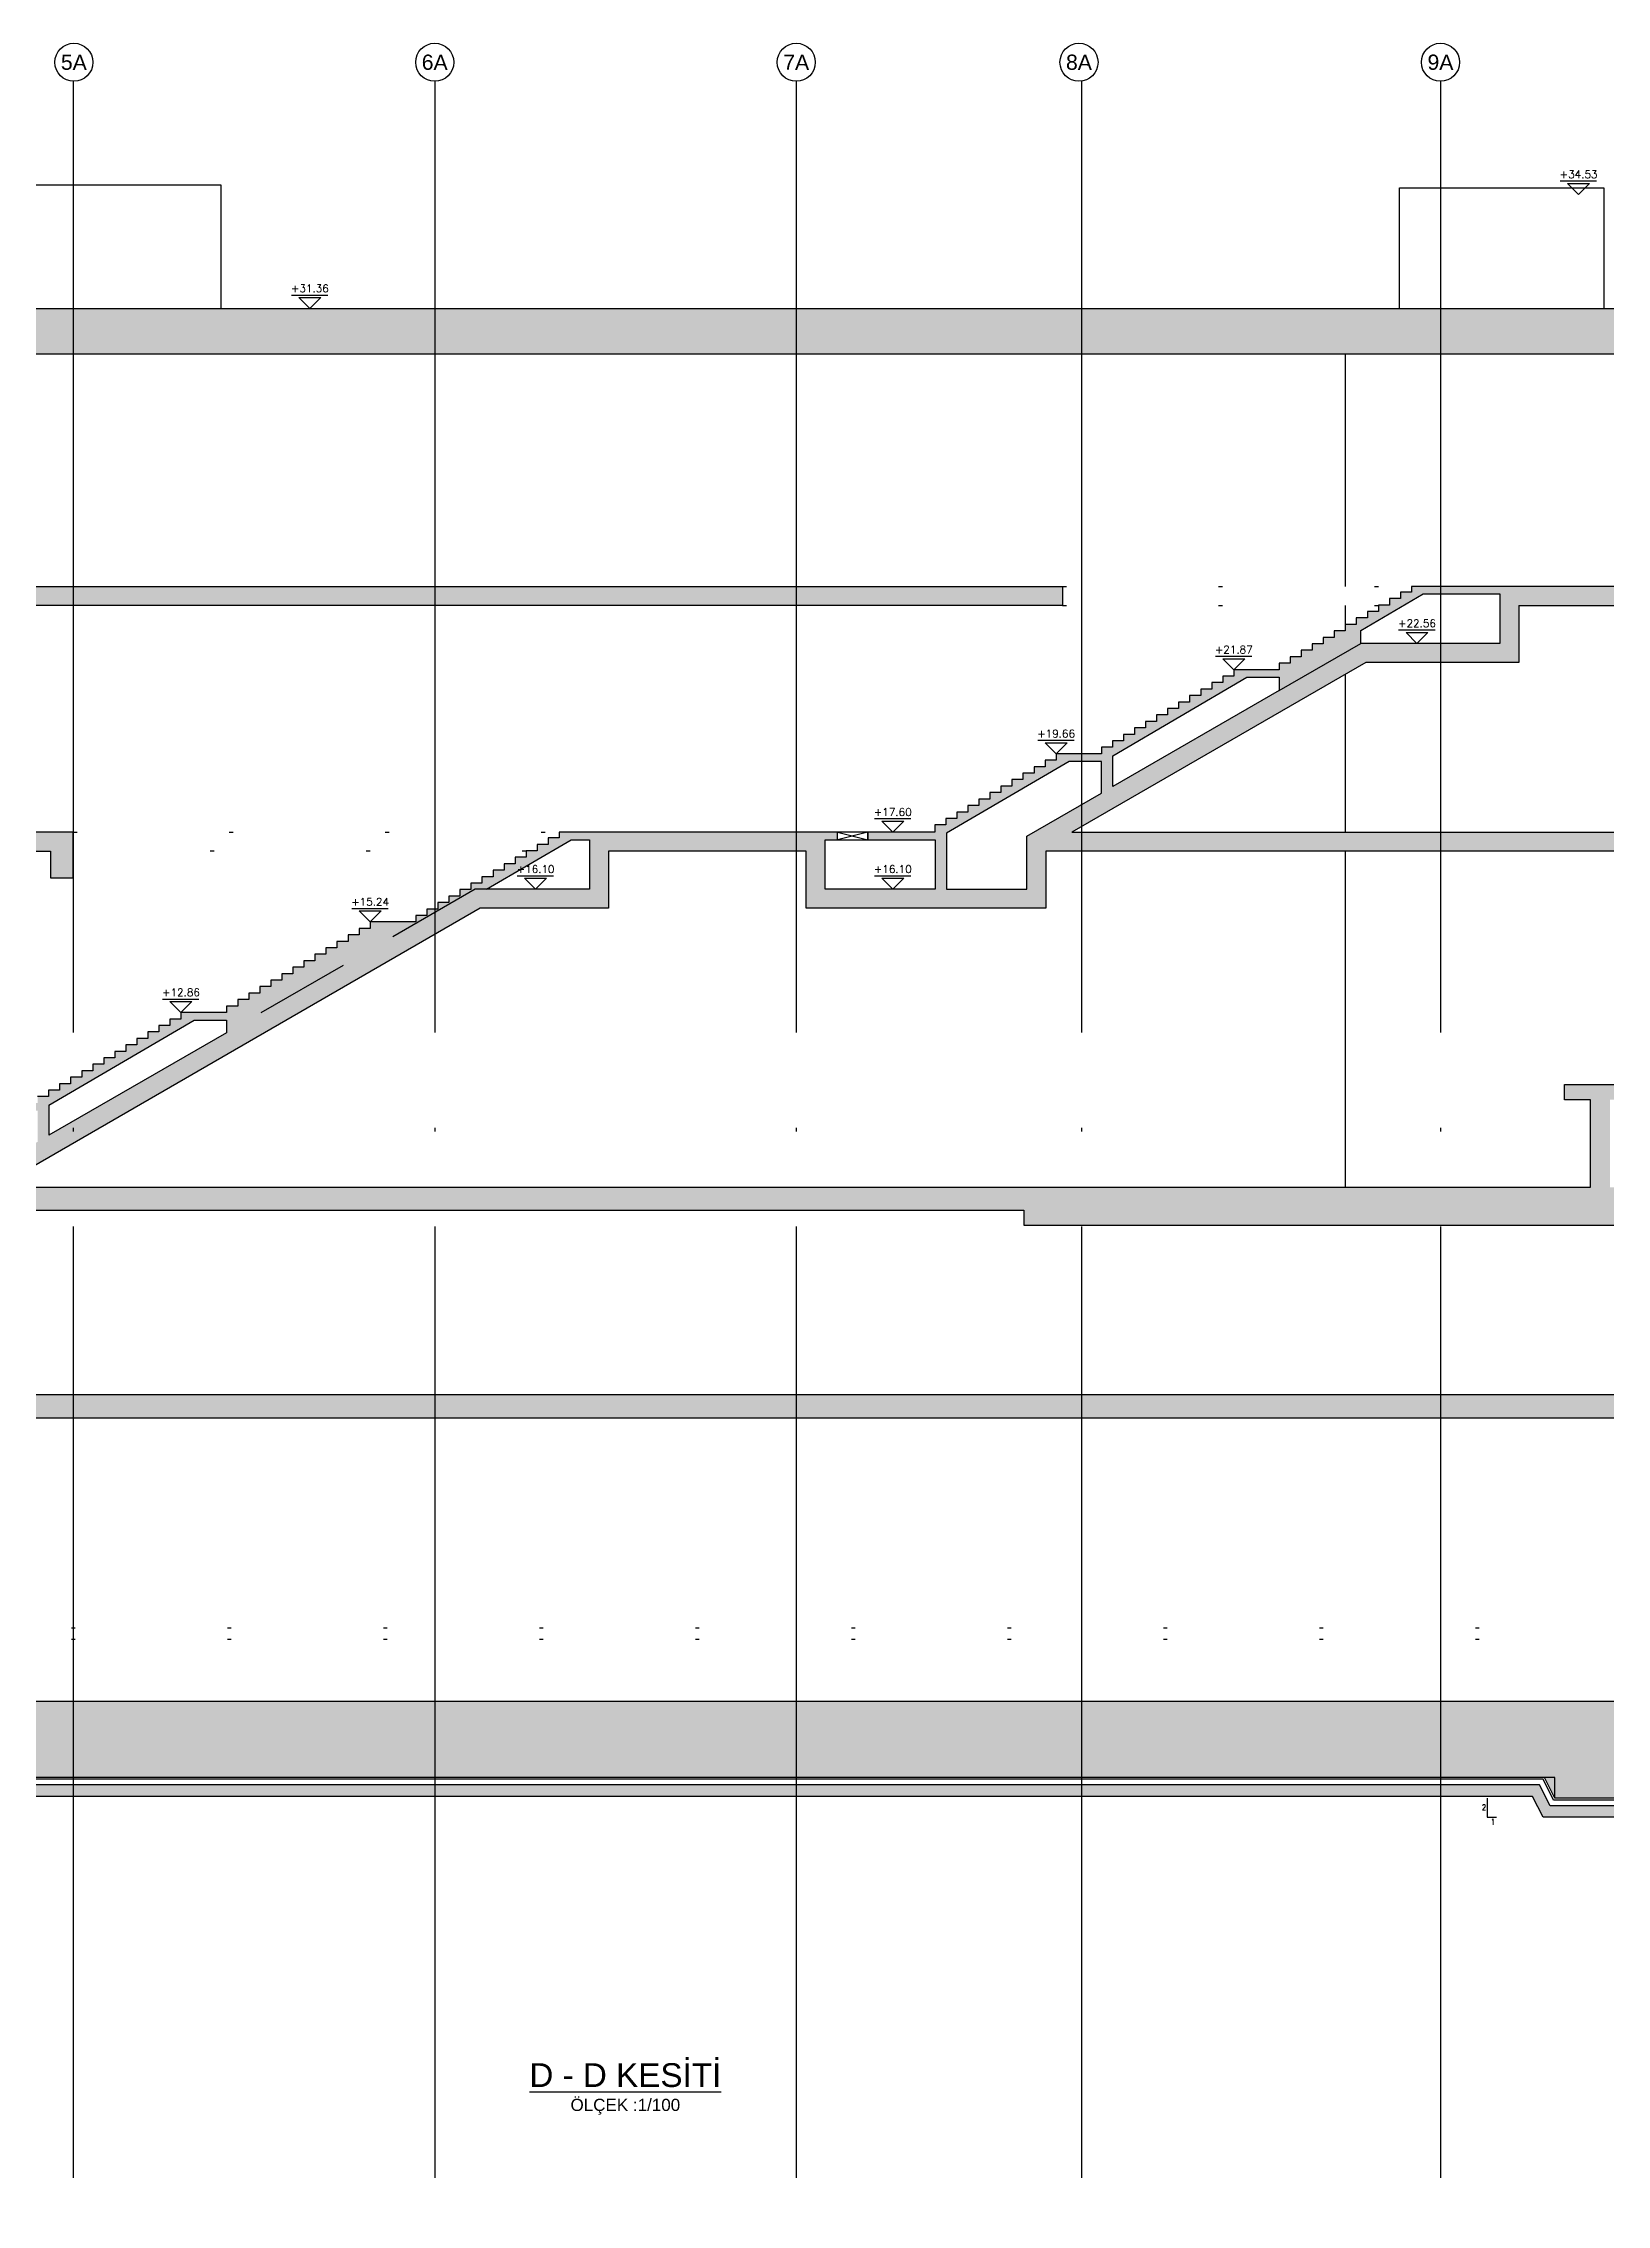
# Model space of a CAD drawing. Header units: millimetres. Extents: x 400382 to 401422, y 4543975 to 4544126.
# Drawn here: x 400918.9 to 400960, y 4543997.9 to 4544054.7 of the extents above; entities that cross this region are included whole.
import ezdxf
from ezdxf.enums import TextEntityAlignment as Align

# ---------------------------------------------------------------- set-up
doc = ezdxf.new("R2010")
doc.units = ezdxf.units.MM
for name, pattern in [('AKS', [3, 2.5, -0.25, 0, -0.25]), ('CIZGI', [0.4, 0.25, -0.15]), ('CONTINU', [0]), ('Dot', [4, 0, -4])]:
    doc.linetypes.add(name, pattern=pattern)
for name, color, linetype in [('aks prota', 2, 'AKS'), ('caks prota', 4, 'Continuous'), ('görünüş prota', 4, 'Continuous'), ('kesik prota', 2, 'CIZGI'), ('kesit prota', 1, 'Continuous'), ('kesit tarama prota', 252, 'Continuous'), ('kot prota', 4, 'Continuous'), ('PRT-CST-rc_level', 6, 'Continuous'), ('PRT-CST-rc_levermark', 4, 'Continuous'), ('st_s_not yazısı', 6, 'Continuous'), ('st_s_ölçü', 4, 'Continuous'), ('t35 prota', 3, 'Continuous'), ('taks prota', 7, 'Continuous'), ('tplan prota', 7, 'Continuous')]:
    doc.layers.add(name, color=color, linetype=linetype)
doc.styles.add('Arial', font='Arial.ttf')
doc.styles.add('NOT', font='romanstw.shx')
doc.styles.add('OLCU', font='romanstw.shx')
doc.styles.add('TAKS', font='Arial Unicode.ttf')

# ---------------------------------------------------------------- blocks, each defined once
blk = doc.blocks.new('KOTK5')
at = {"layer": 'PRT-CST-rc_levermark'}
blk.add_line((217, 160), (-213, 160), dxfattribs=at)
blk.add_lwpolyline([(130, 130), (-130, 130), (0, 0)], close=True, dxfattribs=at)
at = {"layer": 'PRT-CST-rc_level', "style": 'OLCU'}
blk.add_attdef('000.00', text='', height=90, dxfattribs=at).set_placement((0, 193), align=Align.CENTER)

msp = doc.modelspace()

# ---------------------------------------------------------------- hatches: boundary and pattern name
at = {"layer": 'kesit tarama prota'}
h = msp.add_hatch(color=256, dxfattribs=at)
h.dxf.hatch_style = 1
h.paths.add_polyline_path([(400994.129, 4544047.693), (400914.352, 4544047.693), (400914.352, 4544049.633), (400909.749, 4544049.633), (400909.749, 4544047.693), (400888.926, 4544047.693), (400888.926, 4544016.943), (400888.526, 4544016.943), (400888.526, 4544016.543), (400890.926, 4544016.543), (400890.926, 4544018.543), (400899.026, 4544018.543), (400899.026, 4544017.243), (400906.562, 4544017.243), (400906.562, 4544018.543), (400990.426, 4544018.543), (400990.426, 4544017.873), (400994.509, 4544017.873), (400994.509, 4544018.273), (400993.829, 4544018.273), (400993.829, 4544033.433), (400994.129, 4544033.433), (400994.129, 4544033.933), (400974.689, 4544033.933), (400974.689, 4544032.633), (400976.731, 4544032.633), (400976.731, 4544033.433), (400990.426, 4544033.433), (400990.426, 4544024.603), (400980.644, 4544024.603), (400980.644, 4544026.903), (400981.334, 4544026.903), (400981.334, 4544027.303), (400958.867, 4544027.303), (400958.867, 4544026.903), (400959.548, 4544026.903), (400959.548, 4544024.603), (400917.674, 4544024.603), (400930.37, 4544031.933), (400933.739, 4544031.933), (400933.739, 4544033.433), (400938.934, 4544033.433), (400938.934, 4544031.933), (400945.234, 4544031.933), (400945.234, 4544033.433), (400963.459, 4544033.433), (400963.459, 4544032.633), (400964.651, 4544032.633), (400964.651, 4544031.933), (400966.959, 4544031.933), (400974.602, 4544028.363), (400974.602, 4544028.94), (400969.8, 4544031.183), (400970.671, 4544031.183), (400971.51, 4544030.798), (400971.51, 4544031.143), (400971.51, 4544031.313), (400971.139, 4544031.313), (400971.139, 4544031.483), (400969.367, 4544031.483), (400969.367, 4544031.653), (400968.996, 4544031.653), (400968.996, 4544031.823), (400968.586, 4544031.823), (400968.586, 4544031.75), (400967.124, 4544032.433), (400965.502, 4544032.433), (400965.502, 4544033.933), (400945.922, 4544033.933), (400953.646, 4544038.393), (400957.669, 4544038.393), (400957.669, 4544039.893), (400963.971, 4544039.893), (400963.971, 4544038.893), (400964.992, 4544038.893), (400964.992, 4544039.893), (400994.129, 4544039.893), (400994.129, 4544040.393), (400954.845, 4544040.393), (400954.845, 4544040.243), (400954.555, 4544040.243), (400954.555, 4544040.073), (400954.265, 4544040.073), (400954.265, 4544039.903), (400953.975, 4544039.903), (400953.975, 4544039.733), (400953.685, 4544039.733), (400953.685, 4544039.563), (400953.395, 4544039.563), (400953.395, 4544039.393), (400953.105, 4544039.393), (400953.105, 4544039.223), (400952.815, 4544039.223), (400952.815, 4544039.053), (400952.525, 4544039.053), (400952.525, 4544038.883), (400952.235, 4544038.883), (400952.235, 4544038.713), (400951.945, 4544038.713), (400951.945, 4544038.543), (400951.655, 4544038.543), (400951.655, 4544038.373), (400951.365, 4544038.373), (400951.365, 4544038.203), (400950.175, 4544038.203), (400950.175, 4544038.033), (400949.885, 4544038.033), (400949.885, 4544037.863), (400949.595, 4544037.863), (400949.595, 4544037.693), (400949.305, 4544037.693), (400949.305, 4544037.523), (400949.015, 4544037.523), (400949.015, 4544037.353), (400948.725, 4544037.353), (400948.725, 4544037.183), (400948.435, 4544037.183), (400948.435, 4544037.013), (400948.145, 4544037.013), (400948.145, 4544036.843), (400947.855, 4544036.843), (400947.855, 4544036.673), (400947.565, 4544036.673), (400947.565, 4544036.503), (400947.275, 4544036.503), (400947.275, 4544036.333), (400946.985, 4544036.333), (400946.985, 4544036.163), (400946.695, 4544036.163), (400946.695, 4544035.993), (400945.505, 4544035.993), (400945.505, 4544035.823), (400945.215, 4544035.823), (400945.215, 4544035.653), (400944.925, 4544035.653), (400944.925, 4544035.483), (400944.635, 4544035.483), (400944.635, 4544035.313), (400944.345, 4544035.313), (400944.345, 4544035.143), (400944.055, 4544035.143), (400944.055, 4544034.973), (400943.765, 4544034.973), (400943.765, 4544034.803), (400943.475, 4544034.803), (400943.475, 4544034.633), (400943.185, 4544034.633), (400943.185, 4544034.463), (400942.895, 4544034.463), (400942.895, 4544034.293), (400942.605, 4544034.293), (400942.605, 4544034.123), (400942.315, 4544034.123), (400942.315, 4544033.933), (400940.559, 4544033.933), (400940.559, 4544033.733), (400942.325, 4544033.733), (400942.325, 4544032.433), (400939.434, 4544032.433), (400939.434, 4544033.733), (400939.759, 4544033.733), (400939.759, 4544033.933), (400932.447, 4544033.933), (400932.447, 4544033.783), (400932.157, 4544033.783), (400932.157, 4544033.613), (400931.867, 4544033.613), (400931.867, 4544033.443), (400931.577, 4544033.443), (400931.577, 4544033.273), (400931.287, 4544033.273), (400931.287, 4544033.103), (400930.997, 4544033.103), (400930.997, 4544032.933), (400930.707, 4544032.933), (400930.707, 4544032.763), (400930.417, 4544032.763), (400930.417, 4544032.593), (400930.127, 4544032.593), (400930.127, 4544032.423), (400929.837, 4544032.423), (400929.837, 4544032.253), (400929.547, 4544032.253), (400929.547, 4544032.083), (400929.257, 4544032.083), (400929.257, 4544031.913), (400928.967, 4544031.913), (400928.967, 4544031.743), (400928.677, 4544031.743), (400928.677, 4544031.573), (400927.477, 4544031.573), (400927.477, 4544031.403), (400927.187, 4544031.403), (400927.187, 4544031.233), (400926.897, 4544031.233), (400926.897, 4544031.063), (400926.607, 4544031.063), (400926.607, 4544030.893), (400926.317, 4544030.893), (400926.317, 4544030.723), (400926.027, 4544030.723), (400926.027, 4544030.553), (400925.737, 4544030.553), (400925.737, 4544030.383), (400925.447, 4544030.383), (400925.447, 4544030.213), (400925.157, 4544030.213), (400925.157, 4544030.043), (400924.867, 4544030.043), (400924.867, 4544029.873), (400924.577, 4544029.873), (400924.577, 4544029.703), (400924.287, 4544029.703), (400924.287, 4544029.533), (400923.997, 4544029.533), (400923.997, 4544029.363), (400923.707, 4544029.363), (400923.707, 4544029.193), (400922.507, 4544029.193), (400922.507, 4544029.023), (400922.217, 4544029.023), (400922.217, 4544028.853), (400921.927, 4544028.853), (400921.927, 4544028.683), (400921.637, 4544028.683), (400921.637, 4544028.513), (400921.347, 4544028.513), (400921.347, 4544028.343), (400921.057, 4544028.343), (400921.057, 4544028.173), (400920.767, 4544028.173), (400920.767, 4544028.003), (400920.477, 4544028.003), (400920.477, 4544027.833), (400920.187, 4544027.833), (400920.187, 4544027.663), (400919.897, 4544027.663), (400919.897, 4544027.493), (400919.607, 4544027.493), (400919.607, 4544027.323), (400919.317, 4544027.323), (400919.317, 4544027.153), (400919.027, 4544027.153), (400919.027, 4544026.983), (400918.737, 4544026.983), (400918.737, 4544026.813), (400917.537, 4544026.813), (400917.537, 4544026.643), (400917.247, 4544026.643), (400917.247, 4544026.473), (400916.957, 4544026.473), (400916.957, 4544026.303), (400916.667, 4544026.303), (400916.667, 4544026.133), (400916.377, 4544026.133), (400916.377, 4544025.963), (400916.087, 4544025.963), (400916.087, 4544025.793), (400915.797, 4544025.793), (400915.797, 4544025.623), (400915.507, 4544025.623), (400915.507, 4544025.453), (400915.217, 4544025.453), (400915.217, 4544025.283), (400914.927, 4544025.283), (400914.927, 4544025.113), (400914.637, 4544025.113), (400914.637, 4544024.943), (400914.347, 4544024.943), (400914.347, 4544024.773), (400914.057, 4544024.773), (400914.057, 4544024.603), (400913.767, 4544024.603), (400913.767, 4544024.433), (400913.477, 4544024.433), (400913.477, 4544024.263), (400912.277, 4544024.263), (400912.277, 4544024.093), (400911.987, 4544024.093), (400911.987, 4544023.923), (400911.697, 4544023.923), (400911.697, 4544023.753), (400911.407, 4544023.753), (400911.407, 4544023.583), (400911.117, 4544023.583), (400911.117, 4544023.413), (400910.827, 4544023.413), (400910.827, 4544023.243), (400910.537, 4544023.243), (400910.537, 4544023.073), (400910.247, 4544023.073), (400910.247, 4544022.903), (400909.957, 4544022.903), (400909.957, 4544022.733), (400909.667, 4544022.733), (400909.667, 4544022.563), (400909.377, 4544022.563), (400909.377, 4544022.393), (400909.087, 4544022.393), (400909.087, 4544022.223), (400908.797, 4544022.223), (400908.797, 4544022.053), (400908.507, 4544022.053), (400908.507, 4544021.883), (400908.217, 4544021.883), (400908.217, 4544021.713), (400907.017, 4544021.713), (400907.017, 4544021.543), (400906.727, 4544021.543), (400906.727, 4544021.373), (400906.437, 4544021.373), (400906.437, 4544021.203), (400906.147, 4544021.203), (400906.147, 4544021.033), (400905.857, 4544021.033), (400905.857, 4544020.863), (400905.567, 4544020.863), (400905.567, 4544020.693), (400905.277, 4544020.693), (400905.277, 4544020.523), (400904.987, 4544020.523), (400904.987, 4544020.353), (400904.697, 4544020.353), (400904.697, 4544020.183), (400904.407, 4544020.183), (400904.407, 4544020.013), (400904.117, 4544020.013), (400904.117, 4544019.843), (400903.827, 4544019.843), (400903.827, 4544019.673), (400903.537, 4544019.673), (400903.537, 4544019.503), (400903.247, 4544019.503), (400903.247, 4544019.333), (400902.957, 4544019.333), (400902.957, 4544018.843), (400902.657, 4544018.843), (400902.657, 4544019.143), (400900.726, 4544019.143), (400900.726, 4544018.943), (400902.457, 4544018.943), (400902.457, 4544018.643), (400902.957, 4544018.643), (400902.957, 4544017.643), (400899.626, 4544017.643), (400899.626, 4544018.943), (400899.926, 4544018.943), (400899.926, 4544019.143), (400890.926, 4544019.143), (400890.926, 4544024.003), (400902.576, 4544024.003), (400902.576, 4544023.603), (400903.776, 4544023.603), (400903.776, 4544024.603), (400890.426, 4544024.603), (400890.426, 4544033.433), (400897.976, 4544033.433), (400897.976, 4544031.933), (400902.709, 4544031.933), (400905.307, 4544033.433), (400919.076, 4544033.433), (400919.076, 4544032.733), (400919.676, 4544032.733), (400919.676, 4544033.933), (400906.173, 4544033.933), (400913.898, 4544038.393), (400917.861, 4544038.393), (400917.861, 4544039.893), (400945.676, 4544039.893), (400945.676, 4544040.393), (400915.057, 4544040.393), (400915.057, 4544040.243), (400914.767, 4544040.243), (400914.767, 4544040.073), (400914.477, 4544040.073), (400914.477, 4544039.903), (400914.187, 4544039.903), (400914.187, 4544039.733), (400913.897, 4544039.733), (400913.897, 4544039.563), (400913.607, 4544039.563), (400913.607, 4544039.393), (400913.317, 4544039.393), (400913.317, 4544039.223), (400913.027, 4544039.223), (400913.027, 4544039.053), (400912.737, 4544039.053), (400912.737, 4544038.883), (400912.447, 4544038.883), (400912.447, 4544038.713), (400912.157, 4544038.713), (400912.157, 4544038.543), (400911.867, 4544038.543), (400911.867, 4544038.373), (400911.577, 4544038.373), (400911.577, 4544038.203), (400910.377, 4544038.203), (400910.377, 4544038.033), (400910.087, 4544038.033), (400910.087, 4544037.863), (400909.797, 4544037.863), (400909.797, 4544037.693), (400909.507, 4544037.693), (400909.507, 4544037.523), (400909.217, 4544037.523), (400909.217, 4544037.353), (400908.927, 4544037.353), (400908.927, 4544037.183), (400908.637, 4544037.183), (400908.637, 4544037.013), (400908.347, 4544037.013), (400908.347, 4544036.843), (400908.057, 4544036.843), (400908.057, 4544036.673), (400907.767, 4544036.673), (400907.767, 4544036.503), (400907.477, 4544036.503), (400907.477, 4544036.333), (400907.187, 4544036.333), (400907.187, 4544036.163), (400906.897, 4544036.163), (400906.897, 4544035.993), (400905.697, 4544035.993), (400905.697, 4544035.823), (400905.407, 4544035.823), (400905.407, 4544035.653), (400905.117, 4544035.653), (400905.117, 4544035.483), (400904.827, 4544035.483), (400904.827, 4544035.313), (400904.537, 4544035.313), (400904.537, 4544035.143), (400904.247, 4544035.143), (400904.247, 4544034.973), (400903.957, 4544034.973), (400903.957, 4544034.803), (400903.667, 4544034.803), (400903.667, 4544034.633), (400903.377, 4544034.633), (400903.377, 4544034.463), (400903.087, 4544034.463), (400903.087, 4544034.293), (400902.797, 4544034.293), (400902.797, 4544034.123), (400902.507, 4544034.123), (400902.507, 4544033.933), (400900.726, 4544033.933), (400900.726, 4544033.733), (400902.517, 4544033.733), (400902.517, 4544032.433), (400898.476, 4544032.433), (400898.476, 4544033.433), (400899.626, 4544033.433), (400899.626, 4544033.733), (400899.926, 4544033.733), (400899.926, 4544033.933), (400890.426, 4544033.933), (400890.426, 4544039.893), (400902.576, 4544039.893), (400902.576, 4544039.393), (400903.176, 4544039.393), (400903.176, 4544040.393), (400890.426, 4544040.393), (400890.426, 4544046.493), (400910.249, 4544046.493), (400910.249, 4544049.133), (400913.852, 4544049.133), (400913.852, 4544046.493), (400994.129, 4544046.493)])
h.paths.add_polyline_path([(400917.361, 4544040.193), (400917.361, 4544038.893), (400913.149, 4544038.893), (400915.367, 4544040.193)], flags=16)
h.paths.add_polyline_path([(400911.587, 4544038.003), (400911.587, 4544037.636), (400907.207, 4544035.107), (400907.207, 4544035.943), (400910.721, 4544038.003)], flags=16)
h.paths.add_polyline_path([(400930.539, 4544032.433), (400932.757, 4544033.733), (400933.239, 4544033.733), (400933.239, 4544032.433)], flags=16)
h.paths.add_polyline_path([(400922.851, 4544028.993), (400923.707, 4544028.993), (400923.707, 4544028.663), (400919.037, 4544025.967), (400919.037, 4544026.757)], flags=16)
h.paths.add_polyline_path([(400906.907, 4544035.793), (400906.907, 4544034.934), (400902.817, 4544032.572), (400902.817, 4544033.903), (400906.041, 4544035.793)], flags=16)
h.paths.add_polyline_path([(400918.737, 4544026.613), (400918.737, 4544025.794), (400916.674, 4544024.603), (400915.019, 4544024.603), (400915.019, 4544024.935), (400917.881, 4544026.613)], flags=16)
h.paths.add_polyline_path([(400944.661, 4544024.003), (400944.661, 4544023.603), (400990.426, 4544023.603), (400990.426, 4544019.143), (400906.562, 4544019.143), (400914.98, 4544024.003), (400917.676, 4544024.003), (400917.676, 4544023.603), (400918.276, 4544023.603), (400918.276, 4544024.003)], flags=16)
h.paths.add_polyline_path([(400913.487, 4544024.063), (400913.487, 4544023.718), (400908.517, 4544020.849), (400908.517, 4544021.657), (400912.621, 4544024.063)], flags=16)
h.paths.add_polyline_path([(400942.625, 4544033.903), (400945.849, 4544035.793), (400946.695, 4544035.793), (400946.695, 4544034.957), (400944.734, 4544033.824), (400944.734, 4544032.433), (400942.625, 4544032.433)], flags=16)
h.paths.add_polyline_path([(400946.995, 4544035.937), (400950.519, 4544038.003), (400951.365, 4544038.003), (400951.365, 4544037.653), (400946.995, 4544035.13)], flags=16)
h.paths.add_polyline_path([(400908.217, 4544021.513), (400908.217, 4544020.675), (400905.762, 4544019.258), (400905.762, 4544017.643), (400903.257, 4544017.643), (400903.257, 4544019.107), (400907.361, 4544021.513)], flags=16)
h.paths.add_polyline_path([(400953.512, 4544039.23), (400955.155, 4544040.193), (400957.169, 4544040.193), (400957.169, 4544038.893), (400953.512, 4544038.893)], flags=16)
h.paths.add_polyline_path([(400960.058, 4544026.903), (400980.134, 4544026.903), (400980.134, 4544024.603), (400960.058, 4544024.603)], flags=16)
h = msp.add_hatch(color=256, dxfattribs=at)
h.dxf.hatch_style = 1
h.paths.add_polyline_path([(400994.509, 4544010.301), (400993.829, 4544010.301), (400993.829, 4544011.093), (400890.562, 4544011.093), (400890.426, 4544011.093), (400890.426, 4544011.093), (400888.926, 4544011.093), (400888.926, 4544010.093), (400888.526, 4544010.093), (400888.526, 4544009.693), (400888.926, 4544009.693), (400888.926, 4544009.093), (400958.337, 4544009.093), (400958.612, 4544008.543), (400981.579, 4544008.543), (400981.854, 4544009.093), (400993.829, 4544009.093), (400993.829, 4544009.901), (400994.509, 4544009.901)])
h = msp.add_hatch(dxfattribs=at)
h.set_pattern_fill('AR-CONC', color=253, scale=0.001)
h.set_pattern_definition([(50, (401062.25337, 4543702.90106), (0.18218467, -0.015939086), [0.01905, -0.20955]), (355, (401062.25337, 4543702.90106), (-0.03524342, 0.19105685), [0.01524, -0.16764058]), (100.451445, (401062.26855, 4543702.89974), (0.14694125, 0.17511775), [0.01619001, -0.17809024]), (46.1842, (401062.25337, 4543702.95186), (0.27107904, -0.04204233), [0.028575, -0.314325]), (96.63556, (401062.27596, 4543702.94836), (0.23740413, 0.24742612), [0.02428502, -0.2671356]), (351.18415, (401062.25337, 4543702.95186), (0.23740413, 0.24742612), [0.02285997, -0.25145973]), (21, (401062.27877, 4543702.93916), (0.15161439, -0.1022652), [0.01905, -0.20955]), (326, (401062.27877, 4543702.93916), (0.06180203, 0.18418797), [0.01524, -0.16764]), (71.451445, (401062.2914, 4543702.93064), (0.21341642, 0.08192277), [0.01619001, -0.17808994]), (37.5, (401062.25337, 4543702.901065), (0.003088603, 0.084555039), [0, -0.165608, 0, -0.17018, 0, -0.168275]), (7.5, (401062.25337, 4543702.90106), (0.066819663, 0.100180575), [0, -0.097028, 0, -0.161798, 0, -0.064135]), (327.5, (401062.196726, 4543702.901065), (0.135590595, -0.005728744), [0, -0.0635, 0, -0.19812, 0, -0.26289]), (317.5, (401062.17133, 4543702.90106), (0.14812918, 0.02542649), [0, -0.08255, 0, -0.131572, 0, -0.18669])])
h.paths.add_polyline_path([(400981.888, 4544008.043), (400982.163, 4544008.593), (400994.629, 4544008.593), (400994.629, 4544008.893), (400981.978, 4544008.893), (400981.703, 4544008.343), (400958.488, 4544008.343), (400958.213, 4544008.893), (400888.126, 4544008.893), (400888.126, 4544008.593), (400958.028, 4544008.593), (400958.303, 4544008.043)])

# ---------------------------------------------------------------- linework, layer by layer
at = {"layer": 'aks prota', "ltscale": 10}
for p, q in [((400919.676, 4544053.666), (400919.676, 4543997.861)), ((400929.176, 4544053.666), (400929.176, 4543997.861)), ((400938.676, 4544053.666), (400938.676, 4543997.861)), ((400946.176, 4544053.666), (400946.176, 4543997.861)), ((400955.607, 4544053.666), (400955.607, 4543997.861))]:
    msp.add_line(p, q, dxfattribs=at)
at = {"layer": 'caks prota', "ltscale": 0.05}
for centre in [(400919.692, 4544054.166), (400929.176, 4544054.166), (400938.676, 4544054.166), (400946.107, 4544054.166), (400955.607, 4544054.166)]:
    msp.add_circle(centre, 0.5, dxfattribs=at)
at = {"layer": 'görünüş prota', "color": 4}
for p, q in [((400923.566, 4544050.933), (400915.838, 4544050.933)), ((400923.566, 4544047.693), (400923.566, 4544050.933)), ((400953.113, 4544040.393), (400953.113, 4544046.493)), ((400953.113, 4544039.393), (400953.113, 4544039.893)), ((400953.113, 4544038.662), (400953.113, 4544038.667)), ((400953.113, 4544033.933), (400953.113, 4544038.085)), ((400953.113, 4544024.603), (400953.113, 4544033.433))]:
    msp.add_line(p, q, dxfattribs=at)
at = {"layer": 'görünüş prota', "color": 4, "linetype": 'Dot'}
for p, q in [((400890.926, 4544013.023), (400990.426, 4544013.023)), ((400890.926, 4544012.723), (400990.426, 4544012.723))]:
    msp.add_line(p, q, dxfattribs=at)
at = {"layer": 'görünüş prota', "color": 4}
for points in [[(400954.53, 4544047.693), (400954.53, 4544050.863), (400959.897, 4544050.863), (400959.897, 4544047.693)], [(400940.559, 4544033.933), (400939.759, 4544033.933)], [(400939.759, 4544033.733), (400940.559, 4544033.733)]]:
    msp.add_lwpolyline(points, dxfattribs=at)
at = {"layer": 'görünüş prota', "color": 4, "linetype": 'Dot'}
for points in [[(400945.676, 4544040.393), (400954.845, 4544040.393)], [(400945.676, 4544039.893), (400953.975, 4544039.893)], [(400919.676, 4544033.933), (400932.447, 4544033.933)], [(400931.577, 4544033.433), (400919.676, 4544033.433)]]:
    msp.add_lwpolyline(points, dxfattribs=at)
at = {"layer": 'görünüş prota'}
for points in [[(400994.629, 4544009.043), (400981.885, 4544009.043), (400981.61, 4544008.493), (400958.581, 4544008.493), (400958.306, 4544009.043), (400888.126, 4544009.043)], [(400994.629, 4544008.893), (400981.978, 4544008.893), (400981.703, 4544008.343), (400958.488, 4544008.343), (400958.213, 4544008.893), (400888.126, 4544008.893)], [(400994.629, 4544008.593), (400982.163, 4544008.593), (400981.888, 4544008.043), (400958.303, 4544008.043), (400958.028, 4544008.593), (400888.126, 4544008.593)]]:
    msp.add_lwpolyline(points, dxfattribs=at)
at = {"layer": 'kesik prota', "ltscale": 10}
for points in [[(400951.365, 4544037.653), (400953.512, 4544038.893)], [(400939.759, 4544033.933), (400940.559, 4544033.733), (400940.559, 4544033.933), (400939.759, 4544033.733), (400939.759, 4544033.933)], [(400930.539, 4544032.433), (400930.236, 4544032.433), (400923.707, 4544028.663)], [(400958.612, 4544008.543), (400958.612, 4544009.093), (400958.337, 4544009.093)]]:
    msp.add_lwpolyline(points, dxfattribs=at)
at = {"layer": 'kesit prota'}
msp.add_line((400919.037, 4544026.757), (400919.037, 4544025.967), dxfattribs=at)
at = {"layer": 'kesit prota', "color": 1}
msp.add_line((400906.562, 4544018.543), (400990.426, 4544018.543), dxfattribs=at)
for points in [[(400888.926, 4544047.693), (400909.749, 4544047.693), (400909.749, 4544049.633), (400914.352, 4544049.633), (400914.352, 4544047.693), (400994.129, 4544047.693), (400994.129, 4544046.493), (400913.852, 4544046.493), (400913.852, 4544049.133)], [(400915.057, 4544040.393), (400945.676, 4544040.393), (400945.676, 4544039.893), (400917.861, 4544039.893)], [(400994.129, 4544040.393), (400954.845, 4544040.393), (400954.845, 4544040.243), (400954.555, 4544040.243), (400954.555, 4544040.073), (400954.265, 4544040.073), (400954.265, 4544039.903), (400953.975, 4544039.903), (400953.975, 4544039.733), (400953.685, 4544039.733), (400953.685, 4544039.563), (400953.395, 4544039.563), (400953.395, 4544039.393), (400953.105, 4544039.393), (400953.105, 4544039.223), (400952.815, 4544039.223), (400952.815, 4544039.053), (400952.525, 4544039.053), (400952.525, 4544038.883), (400952.235, 4544038.883), (400952.235, 4544038.713), (400951.945, 4544038.713), (400951.945, 4544038.543), (400951.655, 4544038.543), (400951.655, 4544038.373), (400951.365, 4544038.373), (400951.365, 4544038.203), (400950.175, 4544038.203), (400950.175, 4544038.033), (400949.885, 4544038.033), (400949.885, 4544037.863), (400949.595, 4544037.863), (400949.595, 4544037.693), (400949.305, 4544037.693), (400949.305, 4544037.523), (400949.015, 4544037.523), (400949.015, 4544037.353), (400948.725, 4544037.353), (400948.725, 4544037.183), (400948.435, 4544037.183), (400948.435, 4544037.013), (400948.145, 4544037.013), (400948.145, 4544036.843), (400947.855, 4544036.843), (400947.855, 4544036.673), (400947.565, 4544036.673), (400947.565, 4544036.503), (400947.275, 4544036.503), (400947.275, 4544036.333), (400946.985, 4544036.333), (400946.985, 4544036.163), (400946.695, 4544036.163), (400946.695, 4544035.993), (400945.505, 4544035.993), (400945.505, 4544035.823), (400945.215, 4544035.823), (400945.215, 4544035.653), (400944.925, 4544035.653), (400944.925, 4544035.483), (400944.635, 4544035.483), (400944.635, 4544035.313), (400944.345, 4544035.313), (400944.345, 4544035.143), (400944.055, 4544035.143), (400944.055, 4544034.973), (400943.765, 4544034.973), (400943.765, 4544034.803), (400943.475, 4544034.803), (400943.475, 4544034.633), (400943.185, 4544034.633), (400943.185, 4544034.463), (400942.895, 4544034.463), (400942.895, 4544034.293), (400942.605, 4544034.293), (400942.605, 4544034.123), (400942.315, 4544034.123), (400942.315, 4544033.933), (400940.559, 4544033.933), (400940.559, 4544033.733), (400942.325, 4544033.733), (400942.325, 4544032.433), (400939.434, 4544032.433), (400939.434, 4544033.733), (400939.759, 4544033.733), (400939.759, 4544033.933), (400932.447, 4544033.933), (400932.447, 4544033.783), (400932.157, 4544033.783), (400932.157, 4544033.613), (400931.867, 4544033.613), (400931.867, 4544033.443), (400931.577, 4544033.443), (400931.577, 4544033.273), (400931.287, 4544033.273), (400931.287, 4544033.103), (400930.997, 4544033.103), (400930.997, 4544032.933), (400930.707, 4544032.933), (400930.707, 4544032.763), (400930.417, 4544032.763), (400930.417, 4544032.593), (400930.127, 4544032.593), (400930.127, 4544032.423), (400929.837, 4544032.423), (400929.837, 4544032.253), (400929.547, 4544032.253), (400929.547, 4544032.083), (400929.257, 4544032.083), (400929.257, 4544031.913), (400928.967, 4544031.913), (400928.967, 4544031.743), (400928.677, 4544031.743), (400928.677, 4544031.573), (400927.477, 4544031.573), (400927.477, 4544031.403), (400927.187, 4544031.403), (400927.187, 4544031.233), (400926.897, 4544031.233), (400926.897, 4544031.063), (400926.607, 4544031.063), (400926.607, 4544030.893), (400926.317, 4544030.893), (400926.317, 4544030.723), (400926.027, 4544030.723), (400926.027, 4544030.553), (400925.737, 4544030.553), (400925.737, 4544030.383), (400925.447, 4544030.383), (400925.447, 4544030.213), (400925.157, 4544030.213), (400925.157, 4544030.043), (400924.867, 4544030.043), (400924.867, 4544029.873), (400924.577, 4544029.873), (400924.577, 4544029.703), (400924.287, 4544029.703), (400924.287, 4544029.533), (400923.997, 4544029.533), (400923.997, 4544029.363), (400923.707, 4544029.363), (400923.707, 4544029.193), (400922.507, 4544029.193), (400922.507, 4544029.023), (400922.217, 4544029.023), (400922.217, 4544028.853), (400921.927, 4544028.853), (400921.927, 4544028.683), (400921.637, 4544028.683), (400921.637, 4544028.513), (400921.347, 4544028.513), (400921.347, 4544028.343), (400921.057, 4544028.343), (400921.057, 4544028.173), (400920.767, 4544028.173), (400920.767, 4544028.003), (400920.477, 4544028.003), (400920.477, 4544027.833), (400920.187, 4544027.833), (400920.187, 4544027.663), (400919.897, 4544027.663), (400919.897, 4544027.493), (400919.607, 4544027.493), (400919.607, 4544027.323), (400919.317, 4544027.323), (400919.317, 4544027.153), (400919.027, 4544027.153), (400919.027, 4544026.983), (400918.737, 4544026.983)], [(400957.669, 4544039.893), (400957.669, 4544038.393), (400953.646, 4544038.393), (400945.922, 4544033.933), (400965.502, 4544033.933), (400965.502, 4544032.433), (400967.124, 4544032.433), (400968.586, 4544031.75)], [(400957.669, 4544039.893), (400963.971, 4544039.893)], [(400905.307, 4544033.433), (400919.076, 4544033.433), (400919.076, 4544032.733), (400919.676, 4544032.733), (400919.676, 4544033.933), (400906.173, 4544033.933)], [(400963.459, 4544033.433), (400945.234, 4544033.433), (400945.234, 4544031.933), (400938.934, 4544031.933), (400938.934, 4544033.433), (400933.739, 4544033.433), (400933.739, 4544031.933), (400930.37, 4544031.933), (400917.674, 4544024.603), (400959.548, 4544024.603), (400959.548, 4544026.903), (400958.867, 4544026.903), (400958.867, 4544027.303), (400981.334, 4544027.303)], [(400917.676, 4544024.003), (400917.676, 4544023.603), (400918.276, 4544023.603), (400918.276, 4544024.003), (400944.661, 4544024.003), (400944.661, 4544023.603), (400990.426, 4544023.603), (400990.426, 4544019.143), (400906.562, 4544019.143), (400914.98, 4544024.003), (400917.676, 4544024.003)], [(400888.926, 4544009.693), (400888.526, 4544009.693), (400888.526, 4544010.093), (400888.926, 4544010.093), (400888.926, 4544011.093), (400890.426, 4544011.093), (400890.426, 4544011.093), (400993.829, 4544011.093), (400993.829, 4544010.301), (400994.509, 4544010.301), (400994.509, 4544009.901), (400993.829, 4544009.901), (400993.829, 4544009.093), (400981.854, 4544009.093), (400981.579, 4544008.543), (400958.612, 4544008.543)], [(400958.612, 4544008.543), (400958.337, 4544009.093), (400888.926, 4544009.093), (400888.926, 4544009.693)]]:
    msp.add_lwpolyline(points, dxfattribs=at)
at = {"layer": 'kesit prota'}
for points in [[(400953.512, 4544039.23), (400955.155, 4544040.193), (400957.169, 4544040.193), (400957.169, 4544038.893), (400953.512, 4544038.893), (400953.512, 4544039.23)], [(400951.365, 4544038.003), (400951.365, 4544037.653), (400946.995, 4544035.13), (400946.995, 4544035.937), (400950.519, 4544038.003), (400951.365, 4544038.003)], [(400933.239, 4544033.733), (400933.239, 4544032.433), (400930.539, 4544032.433), (400932.757, 4544033.733), (400933.239, 4544033.733)], [(400919.037, 4544026.757), (400922.851, 4544028.993), (400923.707, 4544028.993), (400923.707, 4544028.663), (400919.037, 4544025.967)]]:
    msp.add_lwpolyline(points, dxfattribs=at)
at = {"layer": 'kesit prota', "color": 1}
msp.add_lwpolyline([(400946.695, 4544034.957), (400946.695, 4544035.793), (400945.849, 4544035.793), (400942.625, 4544033.903), (400942.625, 4544032.433), (400944.734, 4544032.433), (400944.734, 4544033.824)], close=True, dxfattribs=at)
at = {"layer": 'st_s_ölçü', "ltscale": 0.1}
msp.add_lwpolyline([(400956.833, 4544008.543), (400956.833, 4544008.043), (400957.083, 4544008.043)], dxfattribs=at)

# ---------------------------------------------------------------- block references
at = {"layer": 'kot prota', "linetype": 'CONTINU', "ltscale": 0.1}
ref = msp.add_blockref('KOTK5', (400959.237, 4544050.693), dxfattribs=dict(at, xscale=-0.002222222222222222, yscale=0.002222222222222222, zscale=0.002222222222222222, rotation=359.9999999999229))
ref.add_attrib('000.00', '+34.53', dxfattribs={"layer": 'PRT-CST-rc_level', "height": 0.2, "style": 'OLCU'}).set_placement((400959.237, 4544051.122), align=Align.CENTER)
ref = msp.add_blockref('KOTK5', (400925.894, 4544047.693), dxfattribs=dict(at, xscale=-0.002222222222222222, yscale=0.002222222222222222, zscale=0.002222222222222222, rotation=359.9999999999229))
ref.add_attrib('000.00', '+31.36', dxfattribs={"layer": 'PRT-CST-rc_level', "height": 0.2, "style": 'OLCU'}).set_placement((400925.894, 4544048.122), align=Align.CENTER)
ref = msp.add_blockref('KOTK5', (400954.99, 4544038.893), dxfattribs=dict(at, xscale=-0.002222222222222222, yscale=0.002222222222222222, zscale=0.002222222222222222, rotation=359.9999999999229))
ref.add_attrib('000.00', '+22.56', dxfattribs={"layer": 'PRT-CST-rc_level', "height": 0.2, "style": 'OLCU'}).set_placement((400954.99, 4544039.322), align=Align.CENTER)
ref = msp.add_blockref('KOTK5', (400950.175, 4544038.203), dxfattribs=dict(at, xscale=-0.002222222222222222, yscale=0.002222222222222222, zscale=0.002222222222222222, rotation=359.9999999999229))
ref.add_attrib('000.00', '+21.87', dxfattribs={"layer": 'PRT-CST-rc_level', "height": 0.2, "style": 'OLCU'}).set_placement((400950.175, 4544038.632), align=Align.CENTER)
ref = msp.add_blockref('KOTK5', (400945.505, 4544035.993), dxfattribs=dict(at, xscale=-0.002222222222222222, yscale=0.002222222222222222, zscale=0.002222222222222222, rotation=359.9999999999229))
ref.add_attrib('000.00', '+19.66', dxfattribs={"layer": 'PRT-CST-rc_level', "height": 0.2, "style": 'OLCU'}).set_placement((400945.505, 4544036.422), align=Align.CENTER)
ref = msp.add_blockref('KOTK5', (400941.212, 4544033.933), dxfattribs=dict(at, xscale=-0.002222222222222222, yscale=0.002222222222222222, zscale=0.002222222222222222, rotation=359.9999999999229))
ref.add_attrib('000.00', '+17.60', dxfattribs={"layer": 'PRT-CST-rc_level', "height": 0.2, "style": 'OLCU'}).set_placement((400941.212, 4544034.362), align=Align.CENTER)
ref = msp.add_blockref('KOTK5', (400931.827, 4544032.433), dxfattribs=dict(at, xscale=-0.002222222222222222, yscale=0.002222222222222222, zscale=0.002222222222222222, rotation=359.9999999999229))
ref.add_attrib('000.00', '+16.10', dxfattribs={"layer": 'PRT-CST-rc_level', "height": 0.2, "style": 'OLCU'}).set_placement((400931.827, 4544032.862), align=Align.CENTER)
ref = msp.add_blockref('KOTK5', (400941.212, 4544032.433), dxfattribs=dict(at, xscale=-0.002222222222222222, yscale=0.002222222222222222, zscale=0.002222222222222222, rotation=359.9999999999229))
ref.add_attrib('000.00', '+16.10', dxfattribs={"layer": 'PRT-CST-rc_level', "height": 0.2, "style": 'OLCU'}).set_placement((400941.212, 4544032.862), align=Align.CENTER)
ref = msp.add_blockref('KOTK5', (400927.477, 4544031.573), dxfattribs=dict(at, xscale=-0.002222222222222222, yscale=0.002222222222222222, zscale=0.002222222222222222, rotation=359.9999999999229))
ref.add_attrib('000.00', '+15.24', dxfattribs={"layer": 'PRT-CST-rc_level', "height": 0.2, "style": 'OLCU'}).set_placement((400927.477, 4544032.002), align=Align.CENTER)
ref = msp.add_blockref('KOTK5', (400922.507, 4544029.193), dxfattribs=dict(at, xscale=-0.002222222222222222, yscale=0.002222222222222222, zscale=0.002222222222222222, rotation=359.9999999999229))
ref.add_attrib('000.00', '+12.86', dxfattribs={"layer": 'PRT-CST-rc_level', "height": 0.2, "style": 'OLCU'}).set_placement((400922.507, 4544029.622), align=Align.CENTER)

# ---------------------------------------------------------------- texts
at = {"layer": 'st_s_not yazısı', "ltscale": 0.05, "style": 'NOT', "width": 0.8}
for s, p in [('2', (400956.697, 4544008.227)), ('1', (400956.932, 4544007.849))]:
    msp.add_text(s, height=0.15, dxfattribs=at).set_placement(p)
at = {"layer": 't35 prota', "style": 'Arial'}
msp.add_text('ÖLÇEK :1/100', height=0.32, dxfattribs=at).set_placement((400934.185, 4544000.471), align=Align.MIDDLE)
at = {"layer": 'taks prota', "style": 'TAKS'}
for s, p in [('5A', (400919.692, 4544054.166)), ('6A', (400929.176, 4544054.166)), ('7A', (400938.676, 4544054.166)), ('8A', (400946.107, 4544054.166)), ('9A', (400955.607, 4544054.166))]:
    msp.add_text(s, height=0.4, rotation=359.5052, dxfattribs=at).set_placement(p, align=Align.MIDDLE_CENTER)
at = {"layer": 'tplan prota', "style": 'Arial'}
msp.add_text('%%UD - D KESİTİ', height=0.625, dxfattribs=at).set_placement((400934.185, 4544001.346), align=Align.MIDDLE)

doc.saveas('drawing.dxf')
